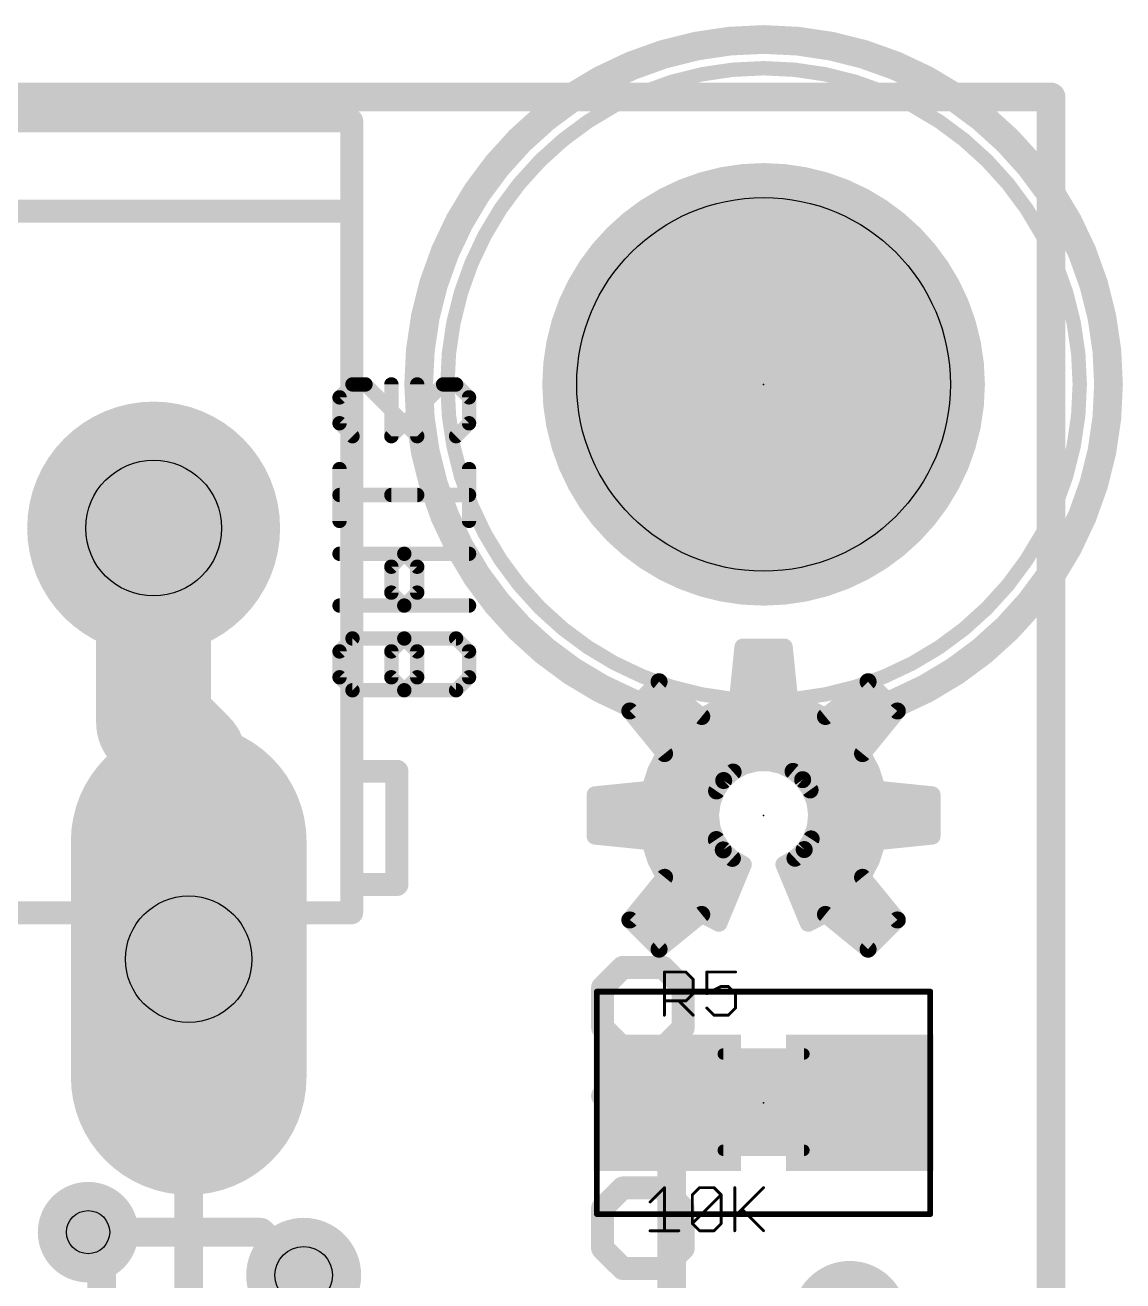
# Model space of a CAD drawing. Extents: x -98 to 26, y -2 to 26.
# Drawn here: x 16.33 to 26.04, y 14.94 to 26.04 of the extents above; entities that cross this region are included whole.
import ezdxf

# ---------------------------------------------------------------- set-up
doc = ezdxf.new("R2010")
doc.units = 0
for name, color, linetype in [('1', 12, 'CONTINUOUS'), ('16', 132, 'CONTINUOUS'), ('17', 110, 'CONTINUOUS'), ('18', 110, 'CONTINUOUS'), ('20', 53, 'CONTINUOUS'), ('21', 53, 'CONTINUOUS'), ('22', 53, 'CONTINUOUS'), ('23', 53, 'CONTINUOUS'), ('25', 253, 'CONTINUOUS'), ('27', 253, 'CONTINUOUS'), ('29', 253, 'CONTINUOUS'), ('30', 253, 'CONTINUOUS'), ('31', 253, 'CONTINUOUS'), ('39', 12, 'CONTINUOUS'), ('41', 12, 'CONTINUOUS'), ('42', 132, 'CONTINUOUS'), ('44', 253, 'CONTINUOUS'), ('51', 53, 'CONTINUOUS'), ('52', 253, 'CONTINUOUS')]:
    doc.layers.add(name, color=color, linetype=linetype)

# ---------------------------------------------------------------- blocks, each defined once
blk = doc.blocks.new('LONGP100')
at = {"const_width": 1}
blk.add_lwpolyline([(-0.5, 0), (0.5, 0)], dxfattribs=at)
at = {"const_width": 0.5}
for points in [[(-0.5, 0.25, 1), (-0.5, -0.25)], [(0.5, -0.25, 1), (0.5, 0.25)]]:
    blk.add_lwpolyline(points, format="xyb", dxfattribs=at)
blk = doc.blocks.new('ROUNDP')
at = {"const_width": 0.5}
blk.add_lwpolyline([(0, -0.25, 1), (0, 0.25, 1), (0, -0.25)], format="xyb", dxfattribs=at)
blk = doc.blocks.new('RECT')
blk.add_solid([(-0.5, -0.5), (0.5, -0.5), (-0.5, 0.5), (0.5, 0.5)])
blk = doc.blocks.new('ROUNDV')
at = {"const_width": 0.5}
blk.add_lwpolyline([(0, -0.25, 1), (0, 0.25, 1), (0, -0.25)], format="xyb", dxfattribs=at)

msp = doc.modelspace()

# ---------------------------------------------------------------- linework, layer by layer
at = {"layer": '1'}
for points, const_width in [([(0, 25.4), (25.4, 25.4)], 0.254), ([(25.4, 25.4), (25.4, 0)], 0.254), ([(17.47, 21.59), (17.47, 19.868)], 1.016), ([(17.78, 19.558), (17.47, 19.868)], 1.016), ([(17.78, 17.78), (17.78, 19.558)], 1.016), ([(17.78, 14.605), (17.78, 17.78)], 0.254), ([(22.0472, 16.4728), (22.01, 16.51)], 0.254), ([(22.0472, 12.7), (22.0472, 16.4728)], 0.254), ([(17.01, 15.232), (16.891, 15.367)], 0.254), ([(17.01, 13.5395), (17.01, 15.232)], 0.254), ([(19.05, 14.732), (18.796, 14.986)], 0.254)]:
    msp.add_lwpolyline(points, dxfattribs=dict(at, const_width=const_width))
for points, const_width in [([(25.4635, 25.4, 1), (25.3365, 25.4)], 0.127), ([(25.4, 25.3365, 1), (25.4, 25.4635)], 0.127), ([(17.724, 21.59, 1), (17.216, 21.59)], 0.508), ([(17.6496, 20.0476, 1), (17.2904, 19.6884)], 0.508), ([(17.216, 19.868, 1), (17.724, 19.868)], 0.508), ([(18.034, 19.558, 1), (17.526, 19.558)], 0.508), ([(17.6004, 19.3784, 1), (17.9596, 19.7376)], 0.508), ([(17.526, 17.78, 1), (18.034, 17.78)], 0.508), ([(17.8435, 17.78, 1), (17.7165, 17.78)], 0.127), ([(22.0549, 16.5549, 1), (21.9651, 16.4651)], 0.127), ([(22.1107, 16.4728, 1), (21.9837, 16.4728)], 0.127), ([(22.0023, 16.4279, 1), (22.0921, 16.5177)], 0.127), ([(16.9386, 15.409, 1), (16.8434, 15.325)], 0.127), ([(17.0735, 15.232, 1), (16.9465, 15.232)], 0.127), ([(16.9624, 15.19, 1), (17.0576, 15.274)], 0.127), ([(18.8409, 15.0309, 1), (18.7511, 14.9411)], 0.127)]:
    msp.add_lwpolyline(points, format="xyb", dxfattribs=dict(at, const_width=const_width))
at = {"layer": '16', "const_width": 0.254}
for points in [[(0, 25.4), (25.4, 25.4)], [(25.4, 25.4), (25.4, 0)], [(16.891, 15.367), (18.415, 15.367)], [(18.415, 15.367), (18.796, 14.986)]]:
    msp.add_lwpolyline(points, dxfattribs=at)
at = {"layer": '16', "const_width": 0.127}
for points in [[(25.4635, 25.4, 1), (25.3365, 25.4)], [(25.4, 25.3365, 1), (25.4, 25.4635)], [(16.891, 15.4305, 1), (16.891, 15.3035)], [(18.4599, 15.4119, 1), (18.3701, 15.3221)], [(18.415, 15.3035, 1), (18.415, 15.4305)], [(18.7511, 14.9411, 1), (18.8409, 15.0309)]]:
    msp.add_lwpolyline(points, format="xyb", dxfattribs=at)
at = {"layer": '20', "const_width": 0.254}
for points in [[(0, 25.4), (25.4, 25.4)], [(25.4, 25.4), (25.4, 0)]]:
    msp.add_lwpolyline(points, dxfattribs=at)
at = {"layer": '20', "const_width": 0.127}
for points in [[(25.4635, 25.4, 1), (25.3365, 25.4)], [(25.4, 25.3365, 1), (25.4, 25.4635)]]:
    msp.add_lwpolyline(points, format="xyb", dxfattribs=at)
at = {"layer": '20'}
msp.add_circle((22.86, 22.86), 1.651, dxfattribs=at)
at = {"layer": '21'}
for points, const_width in [([(19.2273, 22.8595), (19.1129, 22.7451)], 0.127), ([(19.3417, 22.8595), (19.2273, 22.8595)], 0.127), ([(19.7993, 22.4019), (19.3417, 22.8595)], 0.127), ([(19.7993, 22.8595), (19.7993, 22.4019)], 0.127), ([(19.1129, 22.7451), (19.1129, 22.5163)], 0.127), ([(19.1129, 22.5163), (19.2273, 22.4019)], 0.127), ([(19.1129, 21.6535), (19.1129, 22.1111)], 0.127), ([(19.7993, 21.8823), (19.1129, 21.8823)], 0.127), ([(19.6849, 21.3627), (19.1129, 21.3627)], 0.127), ([(19.7993, 21.2483), (19.6849, 21.3627)], 0.127), ([(19.7993, 21.0195), (19.7993, 21.2483)], 0.127), ([(19.6849, 20.9051), (19.7993, 21.0195)], 0.127), ([(19.1129, 20.9051), (19.6849, 20.9051)], 0.127), ([(19.2273, 20.6143), (19.1129, 20.4999)], 0.127), ([(19.6849, 20.6143), (19.2273, 20.6143)], 0.127), ([(19.7993, 20.4999), (19.6849, 20.6143)], 0.127), ([(19.1129, 20.4999), (19.1129, 20.2711)], 0.127), ([(19.7993, 20.2711), (19.7993, 20.4999)], 0.127), ([(22.6772, 20.5388), (22.628, 20.0549)], 0.15), ([(23.0428, 20.5388), (22.6772, 20.5388)], 0.15), ([(23.092, 20.0549), (23.0428, 20.5388)], 0.15), ([(22.6631, 20.4), (23.0569, 20.4)], 0.15), ([(19.1129, 20.2711), (19.2273, 20.1567)], 0.127), ([(19.6849, 20.1567), (19.7993, 20.2711)], 0.127), ([(22.6478, 20.25), (23.0722, 20.25)], 0.15), ([(19.2273, 20.1567), (19.6849, 20.1567)], 0.127), ([(21.9365, 20.232), (21.678, 19.9735)], 0.15), ([(22.3135, 19.9246), (21.9365, 20.232)], 0.15), ([(23.7835, 20.232), (23.4065, 19.9246)], 0.15), ([(24.042, 19.9735), (23.7835, 20.232)], 0.15), ([(21.8045, 20.1), (22.0984, 20.1)], 0.15), ([(22.628, 20.0549), (22.4653, 20.0028)], 0.15), ([(22.6326, 20.1), (23.0874, 20.1)], 0.15), ([(23.2547, 20.0028), (23.092, 20.0549)], 0.15), ([(23.6216, 20.1), (23.9155, 20.1)], 0.15), ([(21.678, 19.9735), (21.9854, 19.5965)], 0.15), ([(21.6972, 19.95), (22.2824, 19.95)], 0.15), ([(22.4653, 20.0028), (22.3135, 19.9246)], 0.15), ([(22.3628, 19.95), (23.3572, 19.95)], 0.15), ([(23.4065, 19.9246), (23.2547, 20.0028)], 0.15), ([(23.4377, 19.95), (24.0228, 19.95)], 0.15), ([(23.7346, 19.5965), (24.042, 19.9735)], 0.15), ([(21.8195, 19.8), (23.9005, 19.8)], 0.15), ([(21.9854, 19.5965), (21.9072, 19.4447)], 0.15), ([(21.9418, 19.65), (23.7782, 19.65)], 0.15), ([(23.8128, 19.4447), (23.7346, 19.5965)], 0.15), ([(21.9357, 19.5), (22.7417, 19.5)], 0.15), ([(22.5911, 19.4339), (22.6901, 19.4868)], 0.15), ([(22.6901, 19.4868), (22.7988, 19.5146)], 0.15), ([(22.7988, 19.5146), (22.911, 19.5158)], 0.15), ([(22.911, 19.5158), (23.0202, 19.4904)], 0.15), ([(22.9789, 19.5), (23.7843, 19.5)], 0.15), ([(23.0202, 19.4904), (23.1203, 19.4396)], 0.15), ([(21.9072, 19.4447), (21.8551, 19.282)], 0.15), ([(21.8769, 19.35), (22.5014, 19.35)], 0.15), ([(22.4442, 19.2664), (22.5076, 19.359)], 0.15), ([(22.5076, 19.359), (22.5911, 19.4339)], 0.15), ([(23.1203, 19.4396), (23.2055, 19.3666)], 0.15), ([(23.2055, 19.3666), (23.2708, 19.2754)], 0.15), ([(23.2174, 19.35), (23.8431, 19.35)], 0.15), ([(23.8649, 19.282), (23.8128, 19.4447)], 0.15), ([(21.8551, 19.282), (21.3712, 19.2328)], 0.15), ([(22.4047, 19.1614), (22.4442, 19.2664)], 0.15), ([(23.2708, 19.2754), (23.3127, 19.1713)], 0.15), ([(24.3488, 19.2328), (23.8649, 19.282)], 0.15), ([(21.3712, 19.2328), (21.3712, 18.8672)], 0.15), ([(21.3712, 19.2), (22.4192, 19.2)], 0.15), ([(22.3912, 19.05), (22.4047, 19.1614)], 0.15), ([(23.3011, 19.2), (24.3488, 19.2)], 0.15), ([(23.3127, 19.1713), (23.3285, 19.0602)], 0.15), ([(24.3488, 18.8672), (24.3488, 19.2328)], 0.15), ([(21.3712, 19.05), (22.3912, 19.05)], 0.15), ([(22.4041, 18.9406), (22.3912, 19.05)], 0.15), ([(23.3285, 19.0602), (23.3176, 18.9485)], 0.15), ([(23.3275, 19.05), (24.3488, 19.05)], 0.15), ([(22.4423, 18.8372), (22.4041, 18.9406)], 0.15), ([(23.3176, 18.9485), (23.2803, 18.8427)], 0.15), ([(21.3712, 18.9), (22.4191, 18.9)], 0.15), ([(21.3712, 18.8672), (21.8551, 18.818)], 0.15), ([(21.8551, 18.818), (21.9072, 18.6553)], 0.15), ([(22.5035, 18.7455), (22.4423, 18.8372)], 0.15), ([(23.2803, 18.8427), (23.219, 18.7487)], 0.15), ([(23.3005, 18.9), (24.3488, 18.9)], 0.15), ([(23.8128, 18.6553), (23.8649, 18.818)], 0.15), ([(23.8649, 18.818), (24.3488, 18.8672)], 0.15), ([(21.8769, 18.75), (22.5005, 18.75)], 0.15), ([(22.5844, 18.6707), (22.5035, 18.7455)], 0.15), ([(23.219, 18.7487), (23.1372, 18.672)], 0.15), ([(23.2199, 18.75), (23.8431, 18.75)], 0.15), ([(21.9072, 18.6553), (21.9854, 18.5035)], 0.15), ([(21.9357, 18.6), (22.6736, 18.6)], 0.15), ([(22.4653, 18.0972), (22.6806, 18.6169)], 0.15), ([(22.6806, 18.6169), (22.5844, 18.6707)], 0.15), ([(23.1372, 18.672), (23.0394, 18.6169)], 0.15), ([(23.0394, 18.6169), (23.2547, 18.0972)], 0.15), ([(23.0464, 18.6), (23.7843, 18.6)], 0.15), ([(23.7346, 18.5035), (23.8128, 18.6553)], 0.15), ([(21.9854, 18.5035), (21.678, 18.1265)], 0.15), ([(24.042, 18.1265), (23.7346, 18.5035)], 0.15), ([(21.9418, 18.45), (22.6115, 18.45)], 0.15), ([(23.1085, 18.45), (23.7782, 18.45)], 0.15), ([(21.8195, 18.3), (22.5493, 18.3)], 0.15), ([(23.1707, 18.3), (23.9005, 18.3)], 0.15), ([(21.678, 18.1265), (21.9365, 17.868)], 0.15), ([(21.6972, 18.15), (22.2823, 18.15)], 0.15), ([(21.9365, 17.868), (22.3135, 18.1754)], 0.15), ([(22.3135, 18.1754), (22.4653, 18.0972)], 0.15), ([(22.3628, 18.15), (22.4872, 18.15)], 0.15), ([(23.2328, 18.15), (23.3572, 18.15)], 0.15), ([(23.2547, 18.0972), (23.4065, 18.1754)], 0.15), ([(23.4065, 18.1754), (23.7835, 17.868)], 0.15), ([(23.4377, 18.15), (24.0228, 18.15)], 0.15), ([(23.7835, 17.868), (24.042, 18.1265)], 0.15), ([(21.8045, 18), (22.0984, 18)], 0.15), ([(23.6216, 18), (23.9155, 18)], 0.15)]:
    msp.add_lwpolyline(points, dxfattribs=dict(at, const_width=const_width))
for points, const_width in [([(19.2273, 22.8913, 1), (19.2273, 22.8278)], 0.0635), ([(19.2498, 22.8371, 1), (19.2049, 22.882)], 0.0635), ([(19.3642, 22.882, 1), (19.3193, 22.8371)], 0.0635), ([(19.3417, 22.8278, 1), (19.3417, 22.8913)], 0.0635), ([(19.8311, 22.8595, 1), (19.7676, 22.8595)], 0.0635), ([(19.1447, 22.7451, 1), (19.0812, 22.7451)], 0.0635), ([(19.0905, 22.7676, 1), (19.1354, 22.7227)], 0.0635), ([(19.0812, 22.5163, 1), (19.1447, 22.5163)], 0.0635), ([(19.1354, 22.5388, 1), (19.0905, 22.4939)], 0.0635), ([(19.2049, 22.3795, 1), (19.2498, 22.4244)], 0.0635), ([(19.7676, 22.4019, 1), (19.8311, 22.4019)], 0.0635), ([(19.7768, 22.3795, 1), (19.8218, 22.4244)], 0.0635), ([(19.1447, 22.1111, 1), (19.0812, 22.1111)], 0.0635), ([(19.1129, 21.914, 1), (19.1129, 21.8505)], 0.0635), ([(19.7993, 21.8505, 1), (19.7993, 21.914)], 0.0635), ([(19.0812, 21.6535, 1), (19.1447, 21.6535)], 0.0635), ([(19.1129, 21.3944, 1), (19.1129, 21.3309)], 0.0635), ([(19.7074, 21.3851, 1), (19.6625, 21.3402)], 0.0635), ([(19.6849, 21.3309, 1), (19.6849, 21.3944)], 0.0635), ([(19.8311, 21.2483, 1), (19.7676, 21.2483)], 0.0635), ([(19.7768, 21.2258, 1), (19.8218, 21.2707)], 0.0635), ([(19.7676, 21.0195, 1), (19.8311, 21.0195)], 0.0635), ([(19.8218, 20.997, 1), (19.7768, 21.0419)], 0.0635), ([(19.1129, 20.9368, 1), (19.1129, 20.8733)], 0.0635), ([(19.6625, 20.9275, 1), (19.7074, 20.8826)], 0.0635), ([(19.6849, 20.8733, 1), (19.6849, 20.9368)], 0.0635), ([(19.2273, 20.646, 1), (19.2273, 20.5825)], 0.0635), ([(19.2498, 20.5918, 1), (19.2049, 20.6367)], 0.0635), ([(19.7074, 20.6367, 1), (19.6625, 20.5918)], 0.0635), ([(19.6849, 20.5825, 1), (19.6849, 20.646)], 0.0635), ([(19.1447, 20.4999, 1), (19.0812, 20.4999)], 0.0635), ([(19.0905, 20.5223, 1), (19.1354, 20.4774)], 0.0635), ([(19.8311, 20.4999, 1), (19.7676, 20.4999)], 0.0635), ([(19.7768, 20.4774, 1), (19.8218, 20.5223)], 0.0635), ([(22.6772, 20.5763, 1), (22.6772, 20.5013)], 0.075), ([(22.7145, 20.535, 1), (22.6399, 20.5426)], 0.075), ([(23.0801, 20.5426, 1), (23.0055, 20.535)], 0.075), ([(23.0428, 20.5013, 1), (23.0428, 20.5763)], 0.075), ([(22.6631, 20.4375, 1), (22.6631, 20.3625)], 0.075), ([(23.0569, 20.3625, 1), (23.0569, 20.4375)], 0.075), ([(19.1354, 20.2935, 1), (19.0905, 20.2486)], 0.0635), ([(19.8218, 20.2486, 1), (19.7768, 20.2935)], 0.0635), ([(22.6478, 20.2875, 1), (22.6478, 20.2125)], 0.075), ([(23.0722, 20.2125, 1), (23.0722, 20.2875)], 0.075), ([(19.0812, 20.2711, 1), (19.1447, 20.2711)], 0.0635), ([(19.2273, 20.1884, 1), (19.2273, 20.1249)], 0.0635), ([(19.2049, 20.1342, 1), (19.2498, 20.1791)], 0.0635), ([(19.6625, 20.1791, 1), (19.7074, 20.1342)], 0.0635), ([(19.6849, 20.1249, 1), (19.6849, 20.1884)], 0.0635), ([(19.7676, 20.2711, 1), (19.8311, 20.2711)], 0.0635), ([(21.9602, 20.2611, 1), (21.9128, 20.2029)], 0.075), ([(21.963, 20.2055, 1), (21.91, 20.2585)], 0.075), ([(23.81, 20.2585, 1), (23.757, 20.2055)], 0.075), ([(23.8072, 20.2029, 1), (23.7598, 20.2611)], 0.075), ([(21.8045, 20.1375, 1), (21.8045, 20.0625)], 0.075), ([(22.0984, 20.0625, 1), (22.0984, 20.1375)], 0.075), ([(22.5907, 20.0587, 1), (22.6653, 20.0511)], 0.075), ([(22.6326, 20.1375, 1), (22.6326, 20.0625)], 0.075), ([(22.6394, 20.0192, 1), (22.6166, 20.0906)], 0.075), ([(23.1034, 20.0906, 1), (23.0806, 20.0192)], 0.075), ([(23.0547, 20.0511, 1), (23.1293, 20.0587)], 0.075), ([(23.0874, 20.0625, 1), (23.0874, 20.1375)], 0.075), ([(23.6216, 20.1375, 1), (23.6216, 20.0625)], 0.075), ([(23.9155, 20.0625, 1), (23.9155, 20.1375)], 0.075), ([(21.7071, 19.9972, 1), (21.6489, 19.9498)], 0.075), ([(21.6515, 20, 1), (21.7045, 19.947)], 0.075), ([(21.6972, 19.9875, 1), (21.6972, 19.9125)], 0.075), ([(22.2963, 19.9579, 1), (22.3307, 19.8913)], 0.075), ([(22.2824, 19.9125, 1), (22.2824, 19.9875)], 0.075), ([(22.2898, 19.8955, 1), (22.3372, 19.9537)], 0.075), ([(22.3628, 19.9875, 1), (22.3628, 19.9125)], 0.075), ([(22.4539, 20.0385, 1), (22.4768, 19.9671)], 0.075), ([(22.4825, 19.9695, 1), (22.4482, 20.0362)], 0.075), ([(23.2718, 20.0362, 1), (23.2375, 19.9695)], 0.075), ([(23.2432, 19.9671, 1), (23.2661, 20.0385)], 0.075), ([(23.3572, 19.9125, 1), (23.3572, 19.9875)], 0.075), ([(23.3828, 19.9537, 1), (23.4302, 19.8955)], 0.075), ([(23.3893, 19.8913, 1), (23.4237, 19.9579)], 0.075), ([(23.4377, 19.9875, 1), (23.4377, 19.9125)], 0.075), ([(24.0711, 19.9498, 1), (24.0129, 19.9972)], 0.075), ([(24.0155, 19.947, 1), (24.0685, 20)], 0.075), ([(24.0228, 19.9125, 1), (24.0228, 19.9875)], 0.075), ([(21.8195, 19.8375, 1), (21.8195, 19.7625)], 0.075), ([(23.9005, 19.7625, 1), (23.9005, 19.8375)], 0.075), ([(21.9418, 19.6875, 1), (21.9418, 19.6125)], 0.075), ([(22.0187, 19.5793, 1), (21.9521, 19.6137)], 0.075), ([(21.9563, 19.5728, 1), (22.0145, 19.6202)], 0.075), ([(23.7679, 19.6137, 1), (23.7013, 19.5793)], 0.075), ([(23.7055, 19.6202, 1), (23.7637, 19.5728)], 0.075), ([(23.7782, 19.6125, 1), (23.7782, 19.6875)], 0.075), ([(21.9357, 19.5375, 1), (21.9357, 19.4625)], 0.075), ([(22.6808, 19.5231, 1), (22.6994, 19.4504)], 0.075), ([(22.7078, 19.4537, 1), (22.6724, 19.5198)], 0.075), ([(22.7417, 19.4625, 1), (22.7417, 19.5375)], 0.075), ([(22.7984, 19.5521, 1), (22.7992, 19.4771)], 0.075), ([(22.8081, 19.4783, 1), (22.7895, 19.5509)], 0.075), ([(22.9195, 19.5524, 1), (22.9025, 19.4793)], 0.075), ([(22.9114, 19.4783, 1), (22.9106, 19.5533)], 0.075), ([(22.9789, 19.5375, 1), (22.9789, 19.4625)], 0.075), ([(23.0372, 19.5238, 1), (23.0033, 19.4569)], 0.075), ([(23.0117, 19.4538, 1), (23.0288, 19.5269)], 0.075), ([(23.7843, 19.4625, 1), (23.7843, 19.5375)], 0.075), ([(21.8769, 19.3875, 1), (21.8769, 19.3125)], 0.075), ([(21.8738, 19.4618, 1), (21.9405, 19.4275)], 0.075), ([(21.9429, 19.4332, 1), (21.8715, 19.4561)], 0.075), ([(22.4825, 19.3869, 1), (22.5326, 19.3311)], 0.075), ([(22.5385, 19.3378, 1), (22.4766, 19.3802)], 0.075), ([(22.5014, 19.3125, 1), (22.5014, 19.3875)], 0.075), ([(22.5734, 19.467, 1), (22.6088, 19.4008)], 0.075), ([(22.6161, 19.406, 1), (22.5661, 19.4618)], 0.075), ([(23.1447, 19.4681, 1), (23.0959, 19.4112)], 0.075), ([(23.1034, 19.4062, 1), (23.1373, 19.4731)], 0.075), ([(23.236, 19.3884, 1), (23.175, 19.3447)], 0.075), ([(23.2174, 19.3875, 1), (23.2174, 19.3125)], 0.075), ([(23.1811, 19.3381, 1), (23.2299, 19.395)], 0.075), ([(23.8485, 19.4561, 1), (23.7771, 19.4332)], 0.075), ([(23.7795, 19.4275, 1), (23.8462, 19.4618)], 0.075), ([(23.8431, 19.3125, 1), (23.8431, 19.3875)], 0.075), ([(21.8194, 19.2934, 1), (21.8908, 19.2706)], 0.075), ([(21.8589, 19.2447, 1), (21.8513, 19.3193)], 0.075), ([(22.4132, 19.2876, 1), (22.4751, 19.2452)], 0.075), ([(22.4793, 19.2532, 1), (22.4091, 19.2796)], 0.075), ([(23.3056, 19.2894, 1), (23.2361, 19.2614)], 0.075), ([(23.2404, 19.2535, 1), (23.3013, 19.2972)], 0.075), ([(23.8687, 19.3193, 1), (23.8611, 19.2447)], 0.075), ([(23.8292, 19.2706, 1), (23.9006, 19.2934)], 0.075), ([(21.4087, 19.2328, 1), (21.3337, 19.2328)], 0.075), ([(21.3674, 19.2701, 1), (21.375, 19.1955)], 0.075), ([(21.3712, 19.2375, 1), (21.3712, 19.1625)], 0.075), ([(22.3696, 19.1746, 1), (22.4397, 19.1482)], 0.075), ([(22.4419, 19.1569, 1), (22.3674, 19.1659)], 0.075), ([(22.4192, 19.1625, 1), (22.4192, 19.2375)], 0.075), ([(23.3011, 19.2375, 1), (23.3011, 19.1625)], 0.075), ([(23.3498, 19.1766, 1), (23.2755, 19.166)], 0.075), ([(23.2779, 19.1573, 1), (23.3475, 19.1852)], 0.075), ([(24.3863, 19.2328, 1), (24.3113, 19.2328)], 0.075), ([(24.345, 19.1955, 1), (24.3526, 19.2701)], 0.075), ([(24.3488, 19.1625, 1), (24.3488, 19.2375)], 0.075), ([(21.3712, 19.0875, 1), (21.3712, 19.0125)], 0.075), ([(22.4284, 19.0544, 1), (22.354, 19.0456)], 0.075), ([(22.354, 19.0545, 1), (22.4284, 19.0455)], 0.075), ([(22.3912, 19.0125, 1), (22.3912, 19.0875)], 0.075), ([(23.3275, 19.0875, 1), (23.3275, 19.0125)], 0.075), ([(23.3659, 19.0565, 1), (23.2912, 19.0638)], 0.075), ([(23.2914, 19.0549, 1), (23.3657, 19.0655)], 0.075), ([(24.3488, 19.0125, 1), (24.3488, 19.0875)], 0.075), ([(22.4393, 18.9535, 1), (22.369, 18.9276)], 0.075), ([(22.3669, 18.9362, 1), (22.4414, 18.945)], 0.075), ([(23.2802, 18.9522, 1), (23.3549, 18.9448)], 0.075), ([(23.3529, 18.9361, 1), (23.2822, 18.961)], 0.075), ([(21.3712, 18.9375, 1), (21.3712, 18.8625)], 0.075), ([(21.375, 18.9045, 1), (21.3674, 18.8299)], 0.075), ([(21.3337, 18.8672, 1), (21.4087, 18.8672)], 0.075), ([(21.8908, 18.8294, 1), (21.8194, 18.8066)], 0.075), ([(21.8513, 18.7807, 1), (21.8589, 18.8553)], 0.075), ([(22.4735, 18.858, 1), (22.4111, 18.8163)], 0.075), ([(22.4071, 18.8242, 1), (22.4775, 18.8501)], 0.075), ([(22.4191, 18.8625, 1), (22.4191, 18.9375)], 0.075), ([(23.245, 18.8551, 1), (23.3157, 18.8302)], 0.075), ([(23.3118, 18.8222, 1), (23.2489, 18.8631)], 0.075), ([(23.3005, 18.9375, 1), (23.3005, 18.8625)], 0.075), ([(23.8611, 18.8553, 1), (23.8687, 18.7807)], 0.075), ([(23.9006, 18.8066, 1), (23.8292, 18.8294)], 0.075), ([(24.3113, 18.8672, 1), (24.3863, 18.8672)], 0.075), ([(24.3526, 18.8299, 1), (24.345, 18.9045)], 0.075), ([(24.3488, 18.8625, 1), (24.3488, 18.9375)], 0.075), ([(21.8769, 18.7875, 1), (21.8769, 18.7125)], 0.075), ([(22.529, 18.7731, 1), (22.4781, 18.718)], 0.075), ([(22.4723, 18.7247, 1), (22.5347, 18.7664)], 0.075), ([(22.5005, 18.7125, 1), (22.5005, 18.7875)], 0.075), ([(23.1876, 18.7692, 1), (23.2505, 18.7282)], 0.075), ([(23.2199, 18.7875, 1), (23.2199, 18.7125)], 0.075), ([(23.2447, 18.7213, 1), (23.1934, 18.776)], 0.075), ([(23.8431, 18.7125, 1), (23.8431, 18.7875)], 0.075), ([(21.9405, 18.6725, 1), (21.8738, 18.6382)], 0.075), ([(21.8715, 18.6439, 1), (21.9429, 18.6668)], 0.075), ([(21.9357, 18.6375, 1), (21.9357, 18.5625)], 0.075), ([(22.6028, 18.7035, 1), (22.5661, 18.638)], 0.075), ([(22.559, 18.6432, 1), (22.6099, 18.6983)], 0.075), ([(22.7152, 18.6025, 1), (22.646, 18.6313)], 0.075), ([(22.6623, 18.5842, 1), (22.6989, 18.6496)], 0.075), ([(22.6736, 18.5625, 1), (22.6736, 18.6375)], 0.075), ([(23.074, 18.6313, 1), (23.0048, 18.6025)], 0.075), ([(23.021, 18.6496, 1), (23.0578, 18.5842)], 0.075), ([(23.0464, 18.6375, 1), (23.0464, 18.5625)], 0.075), ([(23.1115, 18.6993, 1), (23.1628, 18.6446)], 0.075), ([(23.1556, 18.6393, 1), (23.1188, 18.7046)], 0.075), ([(23.7771, 18.6668, 1), (23.8485, 18.6439)], 0.075), ([(23.8462, 18.6382, 1), (23.7795, 18.6725)], 0.075), ([(23.7843, 18.5625, 1), (23.7843, 18.6375)], 0.075), ([(21.9521, 18.4863, 1), (22.0187, 18.5207)], 0.075), ([(22.0145, 18.4798, 1), (21.9563, 18.5272)], 0.075), ([(23.7637, 18.5272, 1), (23.7055, 18.4798)], 0.075), ([(23.7013, 18.5207, 1), (23.7679, 18.4863)], 0.075), ([(21.9418, 18.4875, 1), (21.9418, 18.4125)], 0.075), ([(22.6115, 18.4125, 1), (22.6115, 18.4875)], 0.075), ([(23.1085, 18.4875, 1), (23.1085, 18.4125)], 0.075), ([(23.7782, 18.4125, 1), (23.7782, 18.4875)], 0.075), ([(21.8195, 18.3375, 1), (21.8195, 18.2625)], 0.075), ([(22.5493, 18.2625, 1), (22.5493, 18.3375)], 0.075), ([(23.1707, 18.3375, 1), (23.1707, 18.2625)], 0.075), ([(23.9005, 18.2625, 1), (23.9005, 18.3375)], 0.075), ([(21.7045, 18.153, 1), (21.6515, 18.1)], 0.075), ([(21.6972, 18.1875, 1), (21.6972, 18.1125)], 0.075), ([(22.3307, 18.2087, 1), (22.2963, 18.1421)], 0.075), ([(22.2823, 18.1125, 1), (22.2823, 18.1875)], 0.075), ([(22.3372, 18.1463, 1), (22.2898, 18.2045)], 0.075), ([(22.3628, 18.1875, 1), (22.3628, 18.1125)], 0.075), ([(22.4872, 18.1125, 1), (22.4872, 18.1875)], 0.075), ([(23.2328, 18.1875, 1), (23.2328, 18.1125)], 0.075), ([(23.3572, 18.1125, 1), (23.3572, 18.1875)], 0.075), ([(23.4302, 18.2045, 1), (23.3828, 18.1463)], 0.075), ([(23.4237, 18.1421, 1), (23.3893, 18.2087)], 0.075), ([(23.4377, 18.1875, 1), (23.4377, 18.1125)], 0.075), ([(24.0685, 18.1, 1), (24.0155, 18.153)], 0.075), ([(24.0228, 18.1125, 1), (24.0228, 18.1875)], 0.075), ([(21.6489, 18.1502, 1), (21.7071, 18.1028)], 0.075), ([(22.4307, 18.1116, 1), (22.4999, 18.0828)], 0.075), ([(22.4481, 18.0639, 1), (22.4825, 18.1305)], 0.075), ([(23.2375, 18.1305, 1), (23.2719, 18.0639)], 0.075), ([(23.2201, 18.0828, 1), (23.2893, 18.1116)], 0.075), ([(24.0129, 18.1028, 1), (24.0711, 18.1502)], 0.075), ([(21.8045, 18.0375, 1), (21.8045, 17.9625)], 0.075), ([(22.0984, 17.9625, 1), (22.0984, 18.0375)], 0.075), ([(23.6216, 18.0375, 1), (23.6216, 17.9625)], 0.075), ([(23.9155, 17.9625, 1), (23.9155, 18.0375)], 0.075), ([(21.9128, 17.8971, 1), (21.9602, 17.8389)], 0.075), ([(21.91, 17.8415, 1), (21.963, 17.8945)], 0.075), ([(23.757, 17.8945, 1), (23.81, 17.8415)], 0.075), ([(23.7598, 17.8389, 1), (23.8072, 17.8971)], 0.075)]:
    msp.add_lwpolyline(points, format="xyb", dxfattribs=dict(at, const_width=const_width))
at = {"layer": '22'}
for points, const_width in [([(19.22, 25.19), (12.22, 25.19)], 0.2032), ([(19.22, 24.39), (19.22, 25.19)], 0.2032), ([(19.22, 24.39), (12.22, 24.39)], 0.2032), ([(19.22, 18.19), (19.22, 24.39)], 0.2032), ([(19.5707, 22.8595), (19.5707, 22.4019)], 0.127), ([(19.5707, 22.4019), (20.0283, 22.8595)], 0.127), ([(20.0283, 22.8595), (20.1427, 22.8595)], 0.127), ([(20.1427, 22.8595), (20.2571, 22.7451)], 0.127), ([(20.2571, 22.7451), (20.2571, 22.5163)], 0.127), ([(20.2571, 22.5163), (20.1427, 22.4019)], 0.127), ([(20.2571, 21.6535), (20.2571, 22.1111)], 0.127), ([(19.5707, 21.8823), (20.2571, 21.8823)], 0.127), ([(19.5707, 21.2483), (19.6851, 21.3627)], 0.127), ([(19.6851, 21.3627), (20.2571, 21.3627)], 0.127), ([(19.5707, 21.0195), (19.5707, 21.2483)], 0.127), ([(19.6851, 20.9051), (19.5707, 21.0195)], 0.127), ([(20.2571, 20.9051), (19.6851, 20.9051)], 0.127), ([(19.5707, 20.4999), (19.6851, 20.6143)], 0.127), ([(19.6851, 20.6143), (20.1427, 20.6143)], 0.127), ([(20.1427, 20.6143), (20.2571, 20.4999)], 0.127), ([(19.5707, 20.2711), (19.5707, 20.4999)], 0.127), ([(20.2571, 20.4999), (20.2571, 20.2711)], 0.127), ([(19.6851, 20.1567), (19.5707, 20.2711)], 0.127), ([(20.2571, 20.2711), (20.1427, 20.1567)], 0.127), ([(20.1427, 20.1567), (19.6851, 20.1567)], 0.127), ([(12.22, 18.19), (19.22, 18.19)], 0.2032), ([(21.4376, 17.5289), (21.6156, 17.7069)], 0.2032), ([(21.6156, 17.7069), (21.9715, 17.7069)], 0.2032), ([(21.9715, 17.7069), (22.1494, 17.5289)], 0.2032), ([(21.4376, 17.173), (21.4376, 17.5289)], 0.2032), ([(22.1494, 17.5289), (22.1494, 17.173)], 0.2032), ([(21.6156, 16.9951), (21.4376, 17.173)], 0.2032), ([(22.1494, 17.173), (21.9715, 16.9951)], 0.2032), ([(21.9715, 16.9951), (21.6156, 16.9951)], 0.2032), ([(21.6156, 16.3934), (21.4376, 16.5714)], 0.2032), ([(22.1494, 16.2155), (22.1494, 16.5714)], 0.2032), ([(22.3274, 16.3934), (21.6156, 16.3934)], 0.2032), ([(21.4376, 15.5799), (21.6156, 15.7579)], 0.2032), ([(21.6156, 15.7579), (21.9715, 15.7579)], 0.2032), ([(21.9715, 15.7579), (22.1494, 15.5799)], 0.2032), ([(21.4376, 15.224), (21.4376, 15.5799)], 0.2032), ([(22.1494, 15.5799), (22.1494, 15.224)], 0.2032), ([(21.6156, 15.0461), (21.4376, 15.224)], 0.2032), ([(22.1494, 15.224), (21.9715, 15.0461)], 0.2032), ([(21.9715, 15.0461), (21.6156, 15.0461)], 0.2032)]:
    msp.add_lwpolyline(points, dxfattribs=dict(at, const_width=const_width))
for points, const_width in [([(19.2708, 25.19, 1), (19.1692, 25.19)], 0.1016), ([(19.22, 25.1392, 1), (19.22, 25.2408)], 0.1016), ([(19.2708, 24.39, 1), (19.1692, 24.39)], 0.1016), ([(19.1692, 24.39, 1), (19.2708, 24.39)], 0.1016), ([(19.22, 24.3392, 1), (19.22, 24.4408)], 0.1016), ([(19.6025, 22.8595, 1), (19.539, 22.8595)], 0.0635), ([(20.0283, 22.8913, 1), (20.0283, 22.8278)], 0.0635), ([(20.0507, 22.8371, 1), (20.0058, 22.882)], 0.0635), ([(20.1651, 22.882, 1), (20.1202, 22.8371)], 0.0635), ([(20.1427, 22.8278, 1), (20.1427, 22.8913)], 0.0635), ([(20.2888, 22.7451, 1), (20.2253, 22.7451)], 0.0635), ([(20.2346, 22.7227, 1), (20.2795, 22.7676)], 0.0635), ([(20.2253, 22.5163, 1), (20.2888, 22.5163)], 0.0635), ([(20.2795, 22.4939, 1), (20.2346, 22.5388)], 0.0635), ([(19.5482, 22.4244, 1), (19.5932, 22.3795)], 0.0635), ([(19.539, 22.4019, 1), (19.6025, 22.4019)], 0.0635), ([(20.1202, 22.4244, 1), (20.1651, 22.3795)], 0.0635), ([(20.2888, 22.1111, 1), (20.2253, 22.1111)], 0.0635), ([(19.5707, 21.914, 1), (19.5707, 21.8505)], 0.0635), ([(20.2571, 21.8505, 1), (20.2571, 21.914)], 0.0635), ([(20.2253, 21.6535, 1), (20.2888, 21.6535)], 0.0635), ([(19.6851, 21.3944, 1), (19.6851, 21.3309)], 0.0635), ([(19.7075, 21.3402, 1), (19.6626, 21.3851)], 0.0635), ([(20.2571, 21.3309, 1), (20.2571, 21.3944)], 0.0635), ([(19.6025, 21.2483, 1), (19.539, 21.2483)], 0.0635), ([(19.5482, 21.2707, 1), (19.5932, 21.2258)], 0.0635), ([(19.5932, 21.0419, 1), (19.5482, 20.997)], 0.0635), ([(19.539, 21.0195, 1), (19.6025, 21.0195)], 0.0635), ([(19.6851, 20.9368, 1), (19.6851, 20.8733)], 0.0635), ([(19.6626, 20.8826, 1), (19.7075, 20.9275)], 0.0635), ([(20.2571, 20.8733, 1), (20.2571, 20.9368)], 0.0635), ([(19.6851, 20.646, 1), (19.6851, 20.5825)], 0.0635), ([(19.7075, 20.5918, 1), (19.6626, 20.6367)], 0.0635), ([(20.1651, 20.6367, 1), (20.1202, 20.5918)], 0.0635), ([(20.1427, 20.5825, 1), (20.1427, 20.646)], 0.0635), ([(19.5482, 20.5223, 1), (19.5932, 20.4774)], 0.0635), ([(19.6025, 20.4999, 1), (19.539, 20.4999)], 0.0635), ([(20.2888, 20.4999, 1), (20.2253, 20.4999)], 0.0635), ([(20.2346, 20.4774, 1), (20.2795, 20.5223)], 0.0635), ([(19.5932, 20.2935, 1), (19.5482, 20.2486)], 0.0635), ([(20.2795, 20.2486, 1), (20.2346, 20.2935)], 0.0635), ([(19.539, 20.2711, 1), (19.6025, 20.2711)], 0.0635), ([(19.6851, 20.1884, 1), (19.6851, 20.1249)], 0.0635), ([(19.6626, 20.1342, 1), (19.7075, 20.1791)], 0.0635), ([(20.1202, 20.1791, 1), (20.1651, 20.1342)], 0.0635), ([(20.1427, 20.1249, 1), (20.1427, 20.1884)], 0.0635), ([(20.2253, 20.2711, 1), (20.2888, 20.2711)], 0.0635), ([(19.1692, 18.19, 1), (19.2708, 18.19)], 0.1016), ([(19.22, 18.1392, 1), (19.22, 18.2408)], 0.1016), ([(21.6156, 17.7577, 1), (21.6156, 17.6561)], 0.1016), ([(21.6515, 17.671, 1), (21.5796, 17.7428)], 0.1016), ([(22.0074, 17.7428, 1), (21.9355, 17.671)], 0.1016), ([(21.9715, 17.6561, 1), (21.9715, 17.7577)], 0.1016), ([(21.4884, 17.5289, 1), (21.3868, 17.5289)], 0.1016), ([(21.4017, 17.5649, 1), (21.4735, 17.493)], 0.1016), ([(22.2002, 17.5289, 1), (22.0986, 17.5289)], 0.1016), ([(22.1135, 17.493, 1), (22.1853, 17.5649)], 0.1016), ([(21.4735, 17.209, 1), (21.4017, 17.1371)], 0.1016), ([(21.3868, 17.173, 1), (21.4884, 17.173)], 0.1016), ([(22.0986, 17.173, 1), (22.2002, 17.173)], 0.1016), ([(22.1853, 17.1371, 1), (22.1135, 17.209)], 0.1016), ([(21.6156, 17.0459, 1), (21.6156, 16.9443)], 0.1016), ([(21.9715, 16.9443, 1), (21.9715, 17.0459)], 0.1016), ([(21.5796, 16.9592, 1), (21.6515, 17.031)], 0.1016), ([(21.9355, 17.031, 1), (22.0074, 16.9592)], 0.1016), ([(21.4735, 16.6073, 1), (21.4017, 16.5355)], 0.1016), ([(22.2002, 16.5714, 1), (22.0986, 16.5714)], 0.1016), ([(21.6156, 16.4442, 1), (21.6156, 16.3426)], 0.1016), ([(21.5796, 16.3575, 1), (21.6515, 16.4294)], 0.1016), ([(22.3274, 16.3426, 1), (22.3274, 16.4442)], 0.1016), ([(22.0986, 16.2155, 1), (22.2002, 16.2155)], 0.1016), ([(21.6156, 15.8087, 1), (21.6156, 15.7071)], 0.1016), ([(21.6515, 15.722, 1), (21.5796, 15.7938)], 0.1016), ([(22.0074, 15.7938, 1), (21.9355, 15.722)], 0.1016), ([(21.9715, 15.7071, 1), (21.9715, 15.8087)], 0.1016), ([(21.4884, 15.5799, 1), (21.3868, 15.5799)], 0.1016), ([(21.4017, 15.6159, 1), (21.4735, 15.544)], 0.1016), ([(22.2002, 15.5799, 1), (22.0986, 15.5799)], 0.1016), ([(22.1135, 15.544, 1), (22.1853, 15.6159)], 0.1016), ([(21.4735, 15.26, 1), (21.4017, 15.1881)], 0.1016), ([(22.1853, 15.1881, 1), (22.1135, 15.26)], 0.1016), ([(21.3868, 15.224, 1), (21.4884, 15.224)], 0.1016), ([(22.0986, 15.224, 1), (22.2002, 15.224)], 0.1016), ([(21.6156, 15.0969, 1), (21.6156, 14.9953)], 0.1016), ([(21.5796, 15.0102, 1), (21.6515, 15.082)], 0.1016), ([(21.9355, 15.082, 1), (22.0074, 15.0102)], 0.1016), ([(21.9715, 14.9953, 1), (21.9715, 15.0969)], 0.1016)]:
    msp.add_lwpolyline(points, format="xyb", dxfattribs=dict(at, const_width=const_width))
at = {"layer": '23'}
for p in [(22.86, 22.86), (22.86, 19.05), (22.86, 16.51)]:
    msp.add_point(p, dxfattribs=at)
at = {"layer": '25', "const_width": 0.0254}
for points in [[(21.9837, 17.2847), (21.9837, 17.666)], [(21.9837, 17.666), (22.1744, 17.666)], [(22.1744, 17.666), (22.2379, 17.6025)], [(22.6121, 17.666), (22.3579, 17.666)], [(22.3579, 17.666), (22.3579, 17.4754)], [(22.2379, 17.6025), (22.2379, 17.4754)], [(22.3579, 17.4754), (22.485, 17.5389)], [(22.485, 17.5389), (22.5486, 17.5389)], [(22.5486, 17.5389), (22.6121, 17.4754)], [(22.1744, 17.4118), (21.9837, 17.4118)], [(22.1108, 17.4118), (22.2379, 17.2847)], [(22.2379, 17.4754), (22.1744, 17.4118)], [(22.6121, 17.4754), (22.6121, 17.3483)], [(22.4215, 17.2847), (22.3579, 17.3483)], [(22.6121, 17.3483), (22.5486, 17.2847)], [(22.5486, 17.2847), (22.4215, 17.2847)]]:
    msp.add_lwpolyline(points, dxfattribs=at)
at = {"layer": '25', "const_width": 0.0127}
for points in [[(21.9901, 17.666, 1), (21.9774, 17.666)], [(21.9837, 17.6724, 1), (21.9837, 17.6597)], [(22.1789, 17.6705, 1), (22.1699, 17.6615)], [(22.1744, 17.6597, 1), (22.1744, 17.6724)], [(22.3579, 17.6724, 1), (22.3579, 17.6597)], [(22.3643, 17.666, 1), (22.3516, 17.666)], [(22.6121, 17.6597, 1), (22.6121, 17.6724)], [(22.2443, 17.6025, 1), (22.2316, 17.6025)], [(22.2334, 17.598, 1), (22.2424, 17.607)], [(22.485, 17.5453, 1), (22.485, 17.5326)], [(22.4879, 17.5332, 1), (22.4822, 17.5446)], [(22.5531, 17.5434, 1), (22.5441, 17.5344)], [(22.5486, 17.5326, 1), (22.5486, 17.5453)], [(21.9837, 17.4182, 1), (21.9837, 17.4055)], [(22.1153, 17.4163, 1), (22.1063, 17.4073)], [(22.1744, 17.4055, 1), (22.1744, 17.4182)], [(22.2316, 17.4754, 1), (22.2443, 17.4754)], [(22.2424, 17.4709, 1), (22.2334, 17.4799)], [(22.3551, 17.481, 1), (22.3607, 17.4697)], [(22.3516, 17.4754, 1), (22.3643, 17.4754)], [(22.6185, 17.4754, 1), (22.6058, 17.4754)], [(22.6076, 17.4709, 1), (22.6166, 17.4799)], [(22.1699, 17.4163, 1), (22.1789, 17.4073)], [(22.3624, 17.3527, 1), (22.3534, 17.3438)], [(22.6058, 17.3483, 1), (22.6185, 17.3483)], [(22.6166, 17.3438, 1), (22.6076, 17.3527)], [(21.9774, 17.2847, 1), (21.9901, 17.2847)], [(22.2334, 17.2802, 1), (22.2424, 17.2892)], [(22.4215, 17.2911, 1), (22.4215, 17.2783)], [(22.417, 17.2802, 1), (22.4259, 17.2892)], [(22.5441, 17.2892, 1), (22.5531, 17.2802)], [(22.5486, 17.2783, 1), (22.5486, 17.2911)]]:
    msp.add_lwpolyline(points, format="xyb", dxfattribs=at)
at = {"layer": '27', "const_width": 0.0254}
for points in [[(21.8567, 15.6339), (21.9838, 15.761)], [(21.9838, 15.761), (21.9838, 15.3797)], [(22.2309, 15.6975), (22.2945, 15.761)], [(22.2945, 15.761), (22.4216, 15.761)], [(22.4216, 15.761), (22.4851, 15.6975)], [(22.6051, 15.761), (22.6051, 15.3797)], [(22.6051, 15.5068), (22.8593, 15.761)], [(22.2309, 15.4433), (22.2309, 15.6975)], [(22.2309, 15.4433), (22.4851, 15.6975)], [(22.4851, 15.6975), (22.4851, 15.4433)], [(22.6687, 15.5704), (22.8593, 15.3797)], [(22.2945, 15.3797), (22.2309, 15.4433)], [(22.4851, 15.4433), (22.4216, 15.3797)], [(21.8567, 15.3797), (22.1109, 15.3797)], [(22.4216, 15.3797), (22.2945, 15.3797)]]:
    msp.add_lwpolyline(points, dxfattribs=at)
at = {"layer": '27', "const_width": 0.0127}
for points in [[(21.9902, 15.761, 1), (21.9775, 15.761)], [(21.9883, 15.7565, 1), (21.9793, 15.7655)], [(22.2945, 15.7674, 1), (22.2945, 15.7547)], [(22.2989, 15.7565, 1), (22.29, 15.7655)], [(22.4261, 15.7655, 1), (22.4171, 15.7565)], [(22.4216, 15.7547, 1), (22.4216, 15.7674)], [(22.6115, 15.761, 1), (22.5988, 15.761)], [(22.8638, 15.7565, 1), (22.8548, 15.7655)], [(22.2373, 15.6975, 1), (22.2246, 15.6975)], [(22.2264, 15.702, 1), (22.2354, 15.693)], [(22.4915, 15.6975, 1), (22.4788, 15.6975)], [(22.4896, 15.693, 1), (22.4806, 15.702)], [(22.4806, 15.693, 1), (22.4896, 15.702)], [(21.8522, 15.6384, 1), (21.8612, 15.6294)], [(22.6732, 15.5749, 1), (22.6642, 15.5659)], [(22.2354, 15.4477, 1), (22.2264, 15.4388)], [(22.2264, 15.4477, 1), (22.2354, 15.4388)], [(22.2246, 15.4433, 1), (22.2373, 15.4433)], [(22.4788, 15.4433, 1), (22.4915, 15.4433)], [(22.4896, 15.4388, 1), (22.4806, 15.4477)], [(22.6006, 15.5113, 1), (22.6096, 15.5023)], [(21.8567, 15.3861, 1), (21.8567, 15.3734)], [(21.9775, 15.3797, 1), (21.9902, 15.3797)], [(22.1109, 15.3734, 1), (22.1109, 15.3861)], [(22.2945, 15.3861, 1), (22.2945, 15.3734)], [(22.29, 15.3752, 1), (22.2989, 15.3842)], [(22.4171, 15.3842, 1), (22.4261, 15.3752)], [(22.4216, 15.3734, 1), (22.4216, 15.3861)], [(22.5988, 15.3797, 1), (22.6115, 15.3797)], [(22.8548, 15.3752, 1), (22.8638, 15.3842)]]:
    msp.add_lwpolyline(points, format="xyb", dxfattribs=at)
at = {"layer": '29', "const_width": 1.7526}
msp.add_lwpolyline([(22.86, 21.9837, 1), (22.86, 23.7363, 1), (22.86, 21.9837)], format="xyb", dxfattribs=at)
at = {"layer": '30', "const_width": 1.7526}
msp.add_lwpolyline([(22.86, 21.9837, 1), (22.86, 23.7363, 1), (22.86, 21.9837)], format="xyb", dxfattribs=at)
at = {"layer": '39'}
for points, const_width in [([(22.86, 20.066, 1), (22.86, 25.654, 1), (22.86, 20.066)], 0.127), ([(21.387, 17.5057, 1), (21.387, 17.4803)], 0.0254), ([(21.3997, 17.493, 1), (21.3743, 17.493)], 0.0254), ([(24.3457, 17.493, 1), (24.3203, 17.493)], 0.0254), ([(24.333, 17.4803, 1), (24.333, 17.5057)], 0.0254), ([(21.387, 15.5397, 1), (21.387, 15.5143)], 0.0254), ([(21.3743, 15.527, 1), (21.3997, 15.527)], 0.0254), ([(24.3203, 15.527, 1), (24.3457, 15.527)], 0.0254), ([(24.333, 15.5143, 1), (24.333, 15.5397)], 0.0254)]:
    msp.add_lwpolyline(points, format="xyb", dxfattribs=dict(at, const_width=const_width))
at = {"layer": '39', "const_width": 0.0508}
for points in [[(21.387, 17.493), (24.333, 17.493)], [(21.387, 15.527), (21.387, 17.493)], [(24.333, 17.493), (24.333, 15.527)], [(24.333, 15.527), (21.387, 15.527)]]:
    msp.add_lwpolyline(points, dxfattribs=at)
at = {"layer": '41'}
for points, const_width in [([(22.86, 19.812, 1), (22.86, 25.908, 1), (22.86, 19.812)], 0.254), ([(22.86, 24.7142, 1), (22.86, 21.0058)], 0.2032), ([(22.86, 21.0058, 1), (22.86, 24.7142)], 0.2032), ([(22.86, 24.765, 1), (22.86, 24.6634)], 0.1016), ([(22.86, 24.6634, 1), (22.86, 24.765)], 0.1016), ([(22.86, 21.0566, 1), (22.86, 20.955)], 0.1016), ([(22.86, 20.955, 1), (22.86, 21.0566)], 0.1016)]:
    msp.add_lwpolyline(points, format="xyb", dxfattribs=dict(at, const_width=const_width))
at = {"layer": '42'}
for points, const_width in [([(22.86, 24.7142, 1), (22.86, 21.0058)], 0.2032), ([(22.86, 21.0058, 1), (22.86, 24.7142)], 0.2032), ([(22.86, 24.765, 1), (22.86, 24.6634)], 0.1016), ([(22.86, 24.6634, 1), (22.86, 24.765)], 0.1016), ([(22.86, 21.0566, 1), (22.86, 20.955)], 0.1016), ([(22.86, 20.955, 1), (22.86, 21.0566)], 0.1016)]:
    msp.add_lwpolyline(points, format="xyb", dxfattribs=dict(at, const_width=const_width))
at = {"layer": '44'}
for centre, radius in [((17.47, 21.59), 0.6), ((17.78, 17.78), 0.5588), ((16.891, 15.367), 0.1905), ((18.796, 14.986), 0.254)]:
    msp.add_circle(centre, radius, dxfattribs=at)
at = {"layer": '51', "const_width": 0.1016}
for points in [[(22.504, 16.942), (23.216, 16.942)], [(22.504, 16.091), (23.216, 16.091)]]:
    msp.add_lwpolyline(points, dxfattribs=at)
at = {"layer": '51', "const_width": 0.0508}
for points in [[(22.504, 16.9674, 1), (22.504, 16.9166)], [(23.216, 16.9166, 1), (23.216, 16.9674)], [(22.504, 16.1164, 1), (22.504, 16.0656)], [(23.216, 16.0656, 1), (23.216, 16.1164)]]:
    msp.add_lwpolyline(points, format="xyb", dxfattribs=at)
at = {"layer": '52', "const_width": 0.2032}
for points in [[(19.62, 19.44), (19.22, 19.44)], [(19.62, 18.44), (19.62, 19.44)], [(19.22, 18.44), (19.62, 18.44)]]:
    msp.add_lwpolyline(points, dxfattribs=at)
at = {"layer": '52', "const_width": 0.1016}
for points in [[(19.22, 19.4908, 1), (19.22, 19.3892)], [(19.6708, 19.44, 1), (19.5692, 19.44)], [(19.62, 19.3892, 1), (19.62, 19.4908)], [(19.22, 18.4908, 1), (19.22, 18.3892)], [(19.62, 18.3892, 1), (19.62, 18.4908)], [(19.5692, 18.44, 1), (19.6708, 18.44)]]:
    msp.add_lwpolyline(points, format="xyb", dxfattribs=at)

# ---------------------------------------------------------------- block references
at = {"layer": '1', "xscale": 1.1}
for p in [(22.01, 16.51), (23.71, 16.51)]:
    msp.add_blockref('RECT', p, dxfattribs=at)
at = {"layer": '17'}
for xscale, yscale in [(2.032, 2.032), (2.032, 2.032), (1.8, 1.8), (1.8, 1.8)]:
    msp.add_blockref('ROUNDP', (17.47, 21.59), dxfattribs=dict(at, xscale=xscale, yscale=yscale))
at = {"layer": '17', "rotation": 270}
for name, xscale, yscale in [('LONGP100', 1.8796, 1.8796), ('LONGP100', 1.8796, 1.8796), ('ROUNDP', 1.6764, 1.6764), ('ROUNDP', 1.6764, 1.6764)]:
    msp.add_blockref(name, (17.78, 17.78), dxfattribs=dict(at, xscale=xscale, yscale=yscale))
at = {"layer": '18'}
for p, xscale, yscale in [((16.891, 15.367), 0.889, 0.889), ((16.891, 15.367), 0.889, 0.889), ((18.796, 14.986), 1.016, 1.016), ((18.796, 14.986), 1.016, 1.016), ((23.622, 14.605), 1.016, 1.016), ((23.622, 14.605), 1.016, 1.016)]:
    msp.add_blockref('ROUNDV', p, dxfattribs=dict(at, xscale=xscale, yscale=yscale))
at = {"layer": '21', "xscale": 0.4572, "yscale": 0.762}
msp.add_blockref('RECT', (22.86, 16.51), dxfattribs=at)
at = {"layer": '29'}
for name, p, xscale, yscale in [('ROUNDP', (17.47, 21.59), 2.2352, 2.2352), ('RECT', (22.01, 16.51), 1.3032, 1.2032), ('RECT', (23.71, 16.51), 1.3032, 1.2032)]:
    msp.add_blockref(name, p, dxfattribs=dict(at, xscale=xscale, yscale=yscale))
at = {"layer": '29', "xscale": 2.0828, "yscale": 2.0828, "rotation": 270}
msp.add_blockref('LONGP100', (17.78, 17.78), dxfattribs=at)
at = {"layer": '30', "xscale": 2.2352, "yscale": 2.2352}
msp.add_blockref('ROUNDP', (17.47, 21.59), dxfattribs=at)
at = {"layer": '30', "xscale": 2.0828, "yscale": 2.0828, "rotation": 270}
msp.add_blockref('LONGP100', (17.78, 17.78), dxfattribs=at)
at = {"layer": '31', "xscale": 1.1}
for p in [(22.01, 16.51), (23.71, 16.51)]:
    msp.add_blockref('RECT', p, dxfattribs=at)
at = {"layer": '51', "xscale": 0.5001, "yscale": 0.95}
for p in [(22.2719, 16.5151), (23.4403, 16.5151)]:
    msp.add_blockref('RECT', p, dxfattribs=at)

doc.saveas('drawing.dxf')
